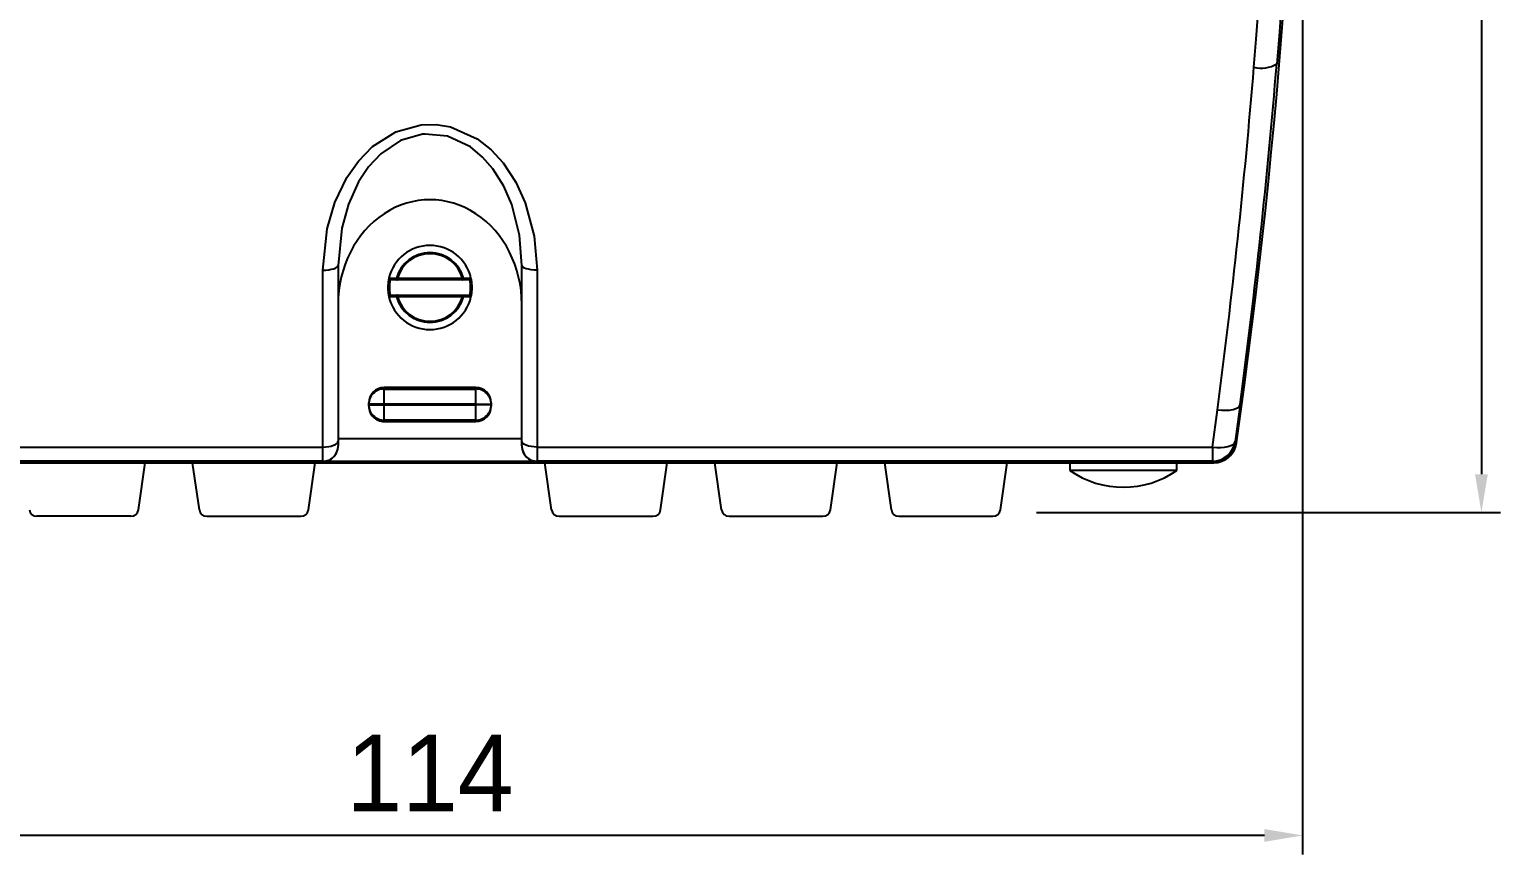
# Model space of a CAD drawing. Header units: millimetres. Extents: x 0 to 210250, y 0 to 148500.
# Drawn here: x 158769 to 165531, y 78141 to 81935 of the extents above; entities that cross this region are included whole.
import ezdxf

# ---------------------------------------------------------------- set-up
doc = ezdxf.new("R2010")
doc.units = ezdxf.units.MM
doc.header["$LTSCALE"] = 600
doc.layers.add('원격검침', color=3, linetype='CONTINUOUS')
doc.styles.add('울릉도M', font='')
doc.styles.get('울릉도M').set_extended_font_data('HY울릉도L')

msp = doc.modelspace()

# ---------------------------------------------------------------- linework, layer by layer
at = {"layer": '원격검침', "color": 2}
for p, q in [((165442.9, 88755.4), (165442.9, 79890.1)), ((164620.9, 84278.8), (164620.9, 78141.3)), ((164407.3, 81890), (164416.4, 82011.5)), ((164520.6, 82011.5), (164512.5, 81904.2)), ((164512.5, 81904.2), (164502.2, 81776.5)), ((164397.1, 81761.5), (164407.3, 81890)), ((160452.3, 81464.6), (160569.9, 81497)), ((160569.9, 81497), (160637.6, 81498)), ((160637.6, 81498), (160704.4, 81486.9)), ((160704.4, 81486.9), (160826.4, 81432.1)), ((160346, 81396.7), (160452.3, 81464.6)), ((160474.8, 81423.8), (160383.7, 81362.7)), ((160575.6, 81453), (160474.8, 81423.8)), ((160587.6, 81454.1), (160575.6, 81453)), ((160690.9, 81443.9), (160587.6, 81454.1)), ((160795.4, 81394.6), (160690.9, 81443.9)), ((160826.4, 81432.1), (160890.9, 81381.3)), ((160280.6, 81330), (160346, 81396.7)), ((160383.7, 81362.7), (160328, 81303.1)), ((160851.7, 81347.9), (160795.4, 81394.6)), ((160890.9, 81381.3), (160946.2, 81321.1)), ((160227.1, 81254), (160280.6, 81330)), ((160328, 81303.1), (160281.8, 81234.1)), ((160898.2, 81294.7), (160851.7, 81347.9)), ((160948.7, 81214.2), (160898.2, 81294.7)), ((160946.2, 81321.1), (161004.4, 81233.2)), ((160172.2, 81139.6), (160227.1, 81254)), ((160281.8, 81234.1), (160234.9, 81131.9)), ((161004.4, 81233.2), (161048.1, 81138)), ((160985.5, 81129.6), (160948.7, 81214.2)), ((160136.9, 81018.6), (160172.2, 81139.6)), ((160234.9, 81131.9), (160204.4, 81021.9)), ((161021, 80989.5), (160985.5, 81129.6)), ((161048.1, 81138), (161089.1, 80985.2)), ((160117.3, 80828.4), (160136.9, 81018.6)), ((160204.4, 81021.9), (160187.7, 80850.1)), ((161032, 80850.1), (161021, 80989.5)), ((161089.1, 80985.2), (161102.3, 80828.4)), ((160117.3, 80828.4), (160131, 80828.8)), ((160117.3, 80015.1), (160117.3, 80828.4)), ((160131, 80828.8), (160144.2, 80830.1)), ((160144.2, 80830.1), (160156.4, 80832.1)), ((160156.4, 80832.1), (160167.1, 80834.8)), ((160167.1, 80834.8), (160175.8, 80838.1)), ((160175.8, 80838.1), (160182.3, 80841.8)), ((160182.3, 80841.8), (160186.3, 80845.9)), ((160186.3, 80845.9), (160187.7, 80850.1)), ((160187.7, 80850.1), (160187.7, 80042)), ((161033.3, 80845.9), (161032, 80850.1)), ((161032, 80042), (161032, 80850.1)), ((161037.3, 80841.8), (161033.3, 80845.9)), ((161043.8, 80838.1), (161037.3, 80841.8)), ((161052.6, 80834.8), (161043.8, 80838.1)), ((161063.2, 80832.1), (161052.6, 80834.8)), ((161075.4, 80830.1), (161063.2, 80832.1)), ((161088.6, 80828.8), (161075.4, 80830.1)), ((161102.3, 80828.4), (161088.6, 80828.8)), ((161102.3, 80828.4), (161102.3, 80015.1)), ((160460.3, 80783.7), (160419.6, 80783.7)), ((160421.2, 80791.9), (160431.3, 80791.9)), ((160431.3, 80791.9), (160455.5, 80792.1)), ((160455.5, 80792.1), (160455.4, 80790.5)), ((160455.4, 80790.5), (160455.5, 80789)), ((160455.5, 80792.1), (160460.3, 80790.7)), ((160455.5, 80789), (160455.9, 80787.6)), ((160455.9, 80787.6), (160456.5, 80786.3)), ((160456.5, 80786.3), (160457.3, 80785.2)), ((160457.3, 80785.2), (160458.2, 80784.4)), ((160458.2, 80784.4), (160459.2, 80783.9)), ((160459.2, 80783.9), (160460.3, 80783.7)), ((160460.3, 80790.7), (160460.3, 80783.7)), ((160460.3, 80790.7), (160759.4, 80790.7)), ((160759.4, 80783.7), (160460.3, 80783.7)), ((160764.2, 80792.1), (160759.4, 80790.7)), ((160759.4, 80783.7), (160759.4, 80790.7)), ((160759.4, 80783.7), (160760.4, 80783.9)), ((160800.1, 80783.7), (160759.4, 80783.7)), ((160760.4, 80783.9), (160761.4, 80784.4)), ((160761.4, 80784.4), (160762.4, 80785.2)), ((160762.4, 80785.2), (160763.1, 80786.3)), ((160763.1, 80786.3), (160763.7, 80787.6)), ((160763.7, 80787.6), (160764.1, 80789)), ((160764.1, 80789), (160764.2, 80790.5)), ((160764.2, 80790.5), (160764.2, 80792.1)), ((160764.2, 80792.1), (160774.3, 80792)), ((160774.3, 80792), (160798.4, 80791.9)), ((160419.6, 80713.3), (160460.3, 80713.3)), ((160445.3, 80705), (160421.2, 80705.2)), ((160455.5, 80705), (160445.3, 80705)), ((160455.5, 80708), (160455.4, 80706.5)), ((160455.4, 80706.5), (160455.5, 80705)), ((160455.9, 80709.5), (160455.5, 80708)), ((160460.3, 80706.3), (160455.5, 80705)), ((160456.5, 80710.8), (160455.9, 80709.5)), ((160457.3, 80711.9), (160456.5, 80710.8)), ((160458.2, 80712.7), (160457.3, 80711.9)), ((160459.2, 80713.2), (160458.2, 80712.7)), ((160460.3, 80713.3), (160459.2, 80713.2)), ((160460.3, 80713.3), (160460.3, 80706.3)), ((160460.3, 80713.3), (160759.4, 80713.3)), ((160759.4, 80706.3), (160460.3, 80706.3)), ((160759.4, 80713.3), (160760.4, 80713.2)), ((160759.4, 80706.3), (160759.4, 80713.3)), ((160759.4, 80713.3), (160800.1, 80713.3)), ((160759.4, 80706.3), (160764.2, 80705)), ((160760.4, 80713.2), (160761.4, 80712.7)), ((160761.4, 80712.7), (160762.4, 80711.9)), ((160762.4, 80711.9), (160763.1, 80710.8)), ((160763.1, 80710.8), (160763.7, 80709.5)), ((160763.7, 80709.5), (160764.1, 80708)), ((160764.1, 80708), (160764.2, 80706.5)), ((160764.2, 80706.5), (160764.2, 80705)), ((160788.3, 80705.1), (160764.2, 80705)), ((160798.4, 80705.2), (160788.3, 80705.1)), ((160398.7, 80288), (160398.7, 80281.8)), ((160469.1, 80288), (160398.7, 80288)), ((160398.7, 80211.5), (160398.7, 80281.8)), ((160398.7, 80281.8), (160820.9, 80281.8)), ((160469.1, 80283.1), (160469.1, 80288)), ((160750.5, 80288), (160469.1, 80288)), ((160750.5, 80283.1), (160469.1, 80283.1)), ((160750.5, 80283.1), (160750.5, 80288)), ((160820.9, 80288), (160750.5, 80288)), ((160820.9, 80281.8), (160820.9, 80288)), ((160820.9, 80211.5), (160820.9, 80281.8)), ((160328.4, 80211.5), (160328.4, 80217.6)), ((160328.4, 80209.1), (160328.4, 80211.5)), ((160398.7, 80211.5), (160328.4, 80211.5)), ((160328.4, 80209.1), (160398.7, 80209.1)), ((160328.4, 80202.9), (160328.4, 80209.1)), ((160398.7, 80211.5), (160398.7, 80209.1)), ((160820.9, 80211.5), (160398.7, 80211.5)), ((160398.7, 80209.1), (160820.9, 80209.1)), ((160398.7, 80138.7), (160398.7, 80209.1)), ((160820.9, 80209.1), (160820.9, 80211.5)), ((160820.9, 80211.5), (160891.3, 80211.5)), ((160820.9, 80138.7), (160820.9, 80209.1)), ((160891.3, 80209.1), (160820.9, 80209.1)), ((160891.3, 80217.6), (160891.3, 80211.5)), ((160891.3, 80211.5), (160891.3, 80209.1)), ((160891.3, 80209.1), (160891.3, 80202.9)), ((164333.8, 80210), (164310.7, 80040.5)), ((164324.1, 80197), (164330.8, 80203.1)), ((164330.8, 80203.1), (164333.8, 80210)), ((160820.9, 80138.7), (160398.7, 80138.7)), ((160398.7, 80138.7), (160398.7, 80132.5)), ((160398.7, 80132.5), (160469.1, 80132.5)), ((160469.1, 80137.5), (160750.5, 80137.5)), ((160469.1, 80137.5), (160469.1, 80132.5)), ((160469.1, 80135), (160750.5, 80135)), ((160469.1, 80132.5), (160750.5, 80132.5)), ((160750.5, 80137.5), (160750.5, 80132.5)), ((160750.5, 80132.5), (160820.9, 80132.5)), ((160820.9, 80132.5), (160820.9, 80138.7)), ((164206.2, 80015.1), (164229.2, 80185.6)), ((164229.2, 80185.6), (164248.9, 80184)), ((164248.9, 80184), (164267.9, 80183.9)), ((164267.9, 80183.9), (164285.5, 80185.2)), ((164285.5, 80185.2), (164301.1, 80187.9)), ((164301.1, 80187.9), (164314.1, 80191.8)), ((164314.1, 80191.8), (164324.1, 80197)), ((157148.1, 80015.1), (160117.3, 80015.1)), ((160117.3, 80015.1), (160131, 80015.7)), ((160117.3, 79949.8), (160117.3, 80015.1)), ((160131, 80015.7), (160144.2, 80017.2)), ((160144.2, 80017.2), (160156.4, 80019.7)), ((160156.4, 80019.7), (160167.1, 80023)), ((160167.1, 80023), (160175.8, 80027.1)), ((160175.8, 80027.1), (160182.3, 80031.7)), ((160182.3, 80031.7), (160186.3, 80036.7)), ((160186.3, 80036.7), (160187.7, 80042)), ((160187.7, 80054.5), (161032, 80054.5)), ((160187.7, 80042), (160187.7, 80020.2)), ((160187.7, 80020.2), (160187.7, 80020.2)), ((161033.3, 80036.7), (161032, 80042)), ((161032, 80020.2), (161032, 80042)), ((161032, 80020.2), (161032, 80020.2)), ((161037.3, 80031.7), (161033.3, 80036.7)), ((161043.8, 80027.1), (161037.3, 80031.7)), ((161052.6, 80023), (161043.8, 80027.1)), ((161063.2, 80019.7), (161052.6, 80023)), ((161075.4, 80017.2), (161063.2, 80019.7)), ((161088.6, 80015.7), (161075.4, 80017.2)), ((161102.3, 80015.1), (161088.6, 80015.7)), ((161102.3, 80015.1), (164206.2, 80015.1)), ((161102.3, 80015.1), (161102.3, 79949.8)), ((164206.2, 80015.1), (164225.9, 80013.5)), ((164206.2, 80015.1), (164206.2, 79949.8)), ((164225.9, 80013.5), (164244.8, 80013.4)), ((164244.8, 80013.4), (164262.4, 80014.8)), ((164262.4, 80014.8), (164277.9, 80017.6)), ((164277.9, 80017.6), (164291, 80021.7)), ((164291, 80021.7), (164301, 80027)), ((164301, 80027), (164307.7, 80033.4)), ((164307.7, 80033.4), (164310.7, 80040.5)), ((164310.7, 80040.5), (164311.5, 80039.6)), ((164311.5, 80039.6), (164311.6, 80039.4)), ((164311.6, 80039.4), (164312.5, 80038.4)), ((157007.4, 79942.9), (164212.3, 79942.9)), ((157007.4, 79942.9), (164212.2, 79942.9)), ((164208.6, 79947.1), (157011, 79947.1)), ((157011.3, 79947.4), (164208.3, 79947.4)), ((160117.3, 79949.8), (157148.1, 79949.8)), ((159269.9, 79726.8), (159300.8, 79942.9)), ((159549.9, 79726.8), (159519, 79942.9)), ((160051.1, 79726.8), (160082, 79942.9)), ((160117.3, 79948.9), (160117.3, 79949.8)), ((161102.3, 79948.9), (160117.3, 79948.9)), ((164206.2, 79949.8), (161102.3, 79949.8)), ((161102.3, 79949.8), (161102.3, 79948.9)), ((161168.5, 79726.8), (161137.6, 79942.9)), ((161669.8, 79726.8), (161700.6, 79942.9)), ((161949.7, 79726.8), (161918.8, 79942.9)), ((162451, 79726.8), (162481.8, 79942.9)), ((162730.9, 79726.8), (162700, 79942.9)), ((163232.1, 79726.8), (163263, 79942.9)), ((163550.8, 79942.9), (163550.8, 79907.7)), ((164043.3, 79907.7), (164043.3, 79942.9)), ((164207.2, 79948.8), (164206.2, 79949.8)), ((164208.3, 79947.4), (164207.2, 79948.8)), ((164210.3, 79945.2), (164208.3, 79947.4)), ((164212.3, 79942.9), (164210.3, 79945.2)), ((164003.2, 79907.7), (163550.8, 79907.7)), ((164043.3, 79907.7), (164003.2, 79907.7)), ((159235.1, 79696.6), (158803.5, 79696.6)), ((159584.7, 79696.6), (160016.3, 79696.6)), ((161203.3, 79696.6), (161634.9, 79696.6)), ((161984.5, 79696.6), (162416.1, 79696.6)), ((162765.7, 79696.6), (163197.3, 79696.6)), ((163397.8, 79714.2), (165530.9, 79714.2)), ((164445, 78229.3), (156774.6, 78229.3))]:
    msp.add_line(p, q, dxfattribs=at)
for centre, radius, start, end in [((134225.7, 84322.8), 30395.2, 351.88762, 8.11238), ((134225.7, 84322.8), 30395.2, 351.88763, 8.11237), ((132810.9, 84329.8), 31690.4, 352.48593, 355.35147), ((133392.4, 84330.2), 31214.4, 352.41489, 355.30721), ((164431.9, 81893.4), 136.5, 255.2262, 301.02938), ((160609.8, 80748.5), 193.5, 12.94055, 167.05945), ((160609.8, 80748.5), 160.4, 15.76354, 164.23646), ((160609.8, 80748.5), 155.4, 15.76354, 164.23646), ((160609.8, 80748.5), 193.5, 169.52432, 190.47568), ((160609.8, 80748.5), 193.5, 167.05945, 169.52432), ((160609.8, 80748.5), 186.5, 169.12428, 190.87572), ((160609.8, 80748.5), 186.5, 349.12428, 10.87572), ((160609.8, 80748.5), 193.5, 10.47568, 12.94055), ((160609.8, 80748.5), 193.5, 349.52432, 10.47568), ((160609.8, 80748.5), 193.5, 190.47568, 192.94055), ((160609.8, 80748.5), 193.5, 192.94055, 347.05945), ((160609.8, 80748.5), 160.4, 195.76354, 344.23646), ((160609.8, 80748.5), 155.4, 195.76354, 344.23646), ((160609.8, 80748.5), 193.5, 347.05945, 349.52432), ((160398.7, 80211.5), 70.4, 89.99564, 180), ((160820.9, 80211.5), 70.4, 0, 90.00436), ((160398.7, 80209.1), 70.4, 180, 270.00436), ((160820.9, 80209.1), 70.4, 269.99564, 0), ((160117.3, 80020.2), 70.4, 269.99891, 0), ((160116.4, 80020.2), 71.3, 270.7226, 359.978), ((161102.3, 80020.2), 70.4, 180, 270.00109), ((161103.3, 80020.2), 71.3, 180.05875, 269.24065), ((164206.2, 80055.4), 105.5, 270.0044, 351.89461), ((164208.2, 80052.7), 105.3, 270.07837, 352.19233), ((164212.3, 80048.4), 105.5, 269.9995, 351.88813), ((164215.1, 80047.4), 102.5, 280.4982, 352.24425), ((163797.1, 80259.5), 429.4, 235.00798, 304.99202), ((158803.5, 79731.8), 35.2, 188.1301, 270), ((159235.1, 79731.8), 35.2, 270, 351.8699), ((159584.7, 79731.8), 35.2, 188.1301, 270), ((160016.3, 79731.8), 35.2, 270, 351.8699), ((161203.3, 79731.8), 35.2, 188.1301, 270), ((161634.9, 79731.8), 35.2, 270, 351.8699), ((161984.5, 79731.8), 35.2, 188.1301, 270), ((162416.1, 79731.8), 35.2, 270, 351.8699), ((162765.7, 79731.8), 35.2, 188.1301, 270), ((163197.3, 79731.8), 35.2, 270, 351.8699)]:
    msp.add_arc(centre, radius, start, end, dxfattribs=at)
for centre, major_axis, ratio, start_param, end_param in [((160609.8, 80671.1), (0, 480.8), 0.878106, 4.712389, 7.853982), ((160398.7, 80217.6), (0, 70.4), 0.999848, 0, 1.570796), ((160820.9, 80217.6), (0, 70.4), 0.999848, 4.712389, 6.283185), ((160398.7, 80202.9), (0, 70.4), 0.999848, 1.570796, 3.141593), ((160820.9, 80202.9), (0, 70.4), 0.999848, 3.141593, 4.712389)]:
    msp.add_ellipse(centre, major_axis=major_axis, ratio=ratio, start_param=start_param, end_param=end_param, dxfattribs=at)
for points in [[(165413.6, 79890.1), (165472.3, 79890.1), (165442.9, 79714.2)], [(164445, 78258.6), (164445, 78199.9), (164620.9, 78229.3)]]:
    msp.add_solid(points, dxfattribs=at)

# ---------------------------------------------------------------- texts
at = {"layer": '원격검침', "color": 2, "insert": (160609.8, 78516.6), "char_height": 351.87, "attachment_point": 5, "style": '울릉도M'}
msp.add_mtext('114', dxfattribs=at)

doc.saveas('drawing.dxf')
